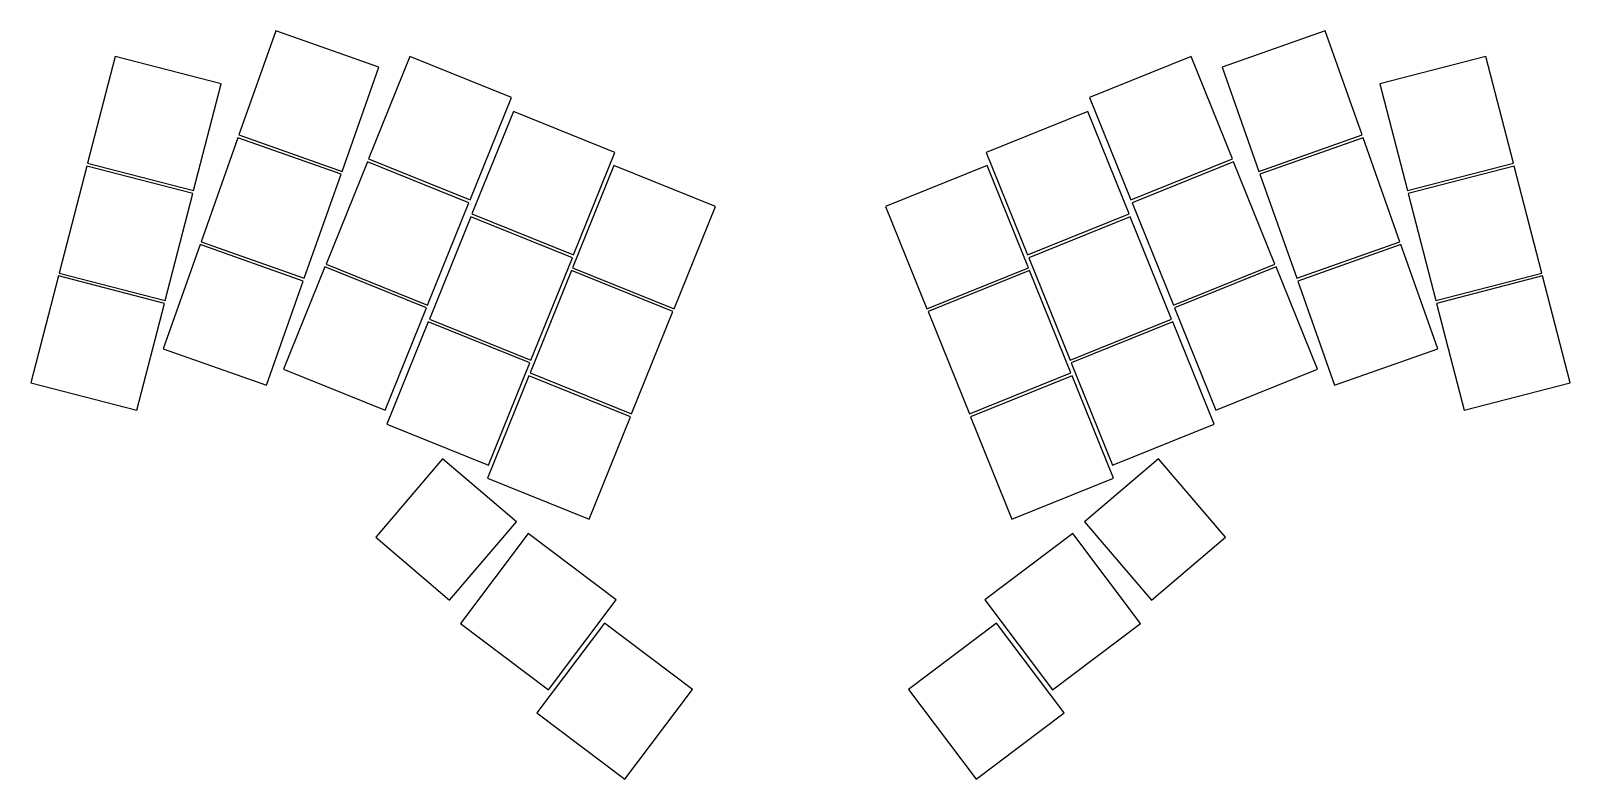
# Model space of a CAD drawing. Header units: millimetres. Extents: x 89 to 340, y -171 to -49.
import ezdxf

# ---------------------------------------------------------------- set-up
doc = ezdxf.new("R2010")
doc.units = ezdxf.units.MM

msp = doc.modelspace()

# ---------------------------------------------------------------- linework, layer by layer
for p, q in [((129.06, -49.06), (123.05, -66.03)), ((145.89, -55.02), (129.06, -49.06)), ((300.19, -49.06), (283.37, -55.02)), ((306.2, -66.03), (300.19, -49.06)), ((102.88, -53.23), (98.37, -70.66)), ((120.16, -57.7), (102.88, -53.23)), ((139.88, -71.99), (145.89, -55.02)), ((150.93, -53.26), (144.19, -69.95)), ((167.48, -59.94), (150.93, -53.26)), ((278.32, -53.26), (261.77, -59.94)), ((285.07, -69.95), (278.32, -53.26)), ((283.37, -55.02), (289.38, -71.99)), ((326.38, -53.23), (309.09, -57.7)), ((330.88, -70.66), (326.38, -53.23)), ((115.65, -75.13), (120.16, -57.7)), ((309.09, -57.7), (313.6, -75.13)), ((160.74, -76.63), (167.48, -59.94)), ((261.77, -59.94), (268.52, -76.63)), ((167.8, -62.23), (161.05, -78.92)), ((184.35, -68.92), (167.8, -62.23)), ((261.46, -62.23), (244.91, -68.92)), ((268.2, -78.92), (261.46, -62.23)), ((122.88, -66.5), (116.88, -83.47)), ((139.71, -72.46), (122.88, -66.5)), ((123.05, -66.03), (139.88, -71.99)), ((289.38, -71.99), (306.2, -66.03)), ((306.37, -66.5), (289.54, -72.46)), ((312.38, -83.47), (306.37, -66.5)), ((144.19, -69.95), (160.74, -76.63)), ((177.6, -85.6), (184.35, -68.92)), ((244.91, -68.92), (251.65, -85.6)), ((268.52, -76.63), (285.07, -69.95)), ((98.24, -71.14), (93.74, -88.57)), ((115.53, -75.61), (98.24, -71.14)), ((98.37, -70.66), (115.65, -75.13)), ((133.7, -89.43), (139.71, -72.46)), ((144, -70.41), (137.25, -87.1)), ((160.55, -77.1), (144, -70.41)), ((184.2, -71.01), (177.46, -87.7)), ((200.75, -77.7), (184.2, -71.01)), ((245.05, -71.01), (228.5, -77.7)), ((251.8, -87.7), (245.05, -71.01)), ((285.25, -70.41), (268.7, -77.1)), ((292, -87.1), (285.25, -70.41)), ((289.54, -72.46), (295.55, -89.43)), ((313.6, -75.13), (330.88, -70.66)), ((331.01, -71.14), (313.73, -75.61)), ((335.51, -88.57), (331.01, -71.14)), ((111.02, -93.04), (115.53, -75.61)), ((153.81, -93.79), (160.55, -77.1)), ((194.01, -94.39), (200.75, -77.7)), ((228.5, -77.7), (235.25, -94.39)), ((268.7, -77.1), (275.45, -93.79)), ((313.73, -75.61), (318.23, -93.04)), ((160.87, -79.38), (154.12, -96.07)), ((177.42, -86.07), (160.87, -79.38)), ((161.05, -78.92), (177.6, -85.6)), ((251.65, -85.6), (268.2, -78.92)), ((268.39, -79.38), (251.84, -86.07)), ((275.13, -96.07), (268.39, -79.38)), ((116.71, -83.94), (110.7, -100.91)), ((133.53, -89.9), (116.71, -83.94)), ((116.88, -83.47), (133.7, -89.43)), ((295.55, -89.43), (312.38, -83.47)), ((312.54, -83.94), (295.72, -89.9)), ((318.55, -100.91), (312.54, -83.94)), ((137.07, -87.56), (130.32, -104.25)), ((153.62, -94.25), (137.07, -87.56)), ((137.25, -87.1), (153.81, -93.79)), ((170.67, -102.76), (177.42, -86.07)), ((177.46, -87.7), (194.01, -94.39)), ((235.25, -94.39), (251.8, -87.7)), ((251.84, -86.07), (258.58, -102.76)), ((275.45, -93.79), (292, -87.1)), ((292.18, -87.56), (275.63, -94.25)), ((298.93, -104.25), (292.18, -87.56)), ((93.61, -89.05), (89.11, -106.48)), ((110.89, -93.52), (93.61, -89.05)), ((93.74, -88.57), (111.02, -93.04)), ((127.53, -106.87), (133.53, -89.9)), ((177.27, -88.17), (170.53, -104.86)), ((193.82, -94.85), (177.27, -88.17)), ((251.98, -88.17), (235.43, -94.85)), ((258.73, -104.86), (251.98, -88.17)), ((295.72, -89.9), (301.73, -106.87)), ((318.23, -93.04), (335.51, -88.57)), ((335.64, -89.05), (318.36, -93.52)), ((340.15, -106.48), (335.64, -89.05)), ((106.39, -110.95), (110.89, -93.52)), ((146.87, -110.94), (153.62, -94.25)), ((187.08, -111.54), (193.82, -94.85)), ((235.43, -94.85), (242.18, -111.54)), ((275.63, -94.25), (282.38, -110.94)), ((318.36, -93.52), (322.86, -110.95)), ((153.93, -96.53), (147.19, -113.22)), ((170.49, -103.22), (153.93, -96.53)), ((154.12, -96.07), (170.67, -102.76)), ((258.58, -102.76), (275.13, -96.07)), ((275.32, -96.53), (258.77, -103.22)), ((282.06, -113.22), (275.32, -96.53)), ((110.7, -100.91), (127.53, -106.87)), ((301.73, -106.87), (318.55, -100.91)), ((130.32, -104.25), (146.87, -110.94)), ((170.34, -105.32), (163.6, -122.01)), ((163.74, -119.91), (170.49, -103.22)), ((186.89, -112.01), (170.34, -105.32)), ((170.53, -104.86), (187.08, -111.54)), ((242.18, -111.54), (258.73, -104.86)), ((258.91, -105.32), (242.36, -112.01)), ((258.77, -103.22), (265.51, -119.91)), ((265.66, -122.01), (258.91, -105.32)), ((282.38, -110.94), (298.93, -104.25)), ((89.11, -106.48), (106.39, -110.95)), ((322.86, -110.95), (340.15, -106.48)), ((180.15, -128.7), (186.89, -112.01)), ((242.36, -112.01), (249.11, -128.7)), ((147.19, -113.22), (163.74, -119.91)), ((265.51, -119.91), (282.06, -113.22)), ((156.26, -118.87), (145.35, -131.64)), ((168.31, -129.16), (156.26, -118.87)), ((273, -118.87), (260.94, -129.16)), ((283.91, -131.64), (273, -118.87)), ((163.6, -122.01), (180.15, -128.7)), ((249.11, -128.7), (265.66, -122.01)), ((157.4, -141.94), (168.31, -129.16)), ((260.94, -129.16), (271.85, -141.94)), ((145.35, -131.64), (157.4, -141.94)), ((170.23, -131.06), (159.19, -145.71)), ((184.57, -141.86), (170.23, -131.06)), ((259.02, -131.06), (244.68, -141.86)), ((270.06, -145.71), (259.02, -131.06)), ((271.85, -141.94), (283.91, -131.64)), ((173.52, -156.52), (184.57, -141.86)), ((244.68, -141.86), (255.73, -156.52)), ((159.19, -145.71), (173.52, -156.52)), ((182.67, -145.66), (171.62, -160.31)), ((197, -156.46), (182.67, -145.66)), ((246.59, -145.66), (232.25, -156.46)), ((257.63, -160.31), (246.59, -145.66)), ((255.73, -156.52), (270.06, -145.71)), ((185.96, -171.11), (197, -156.46)), ((232.25, -156.46), (243.29, -171.11)), ((171.62, -160.31), (185.96, -171.11)), ((243.29, -171.11), (257.63, -160.31))]:
    msp.add_line(p, q)

doc.saveas('drawing.dxf')
